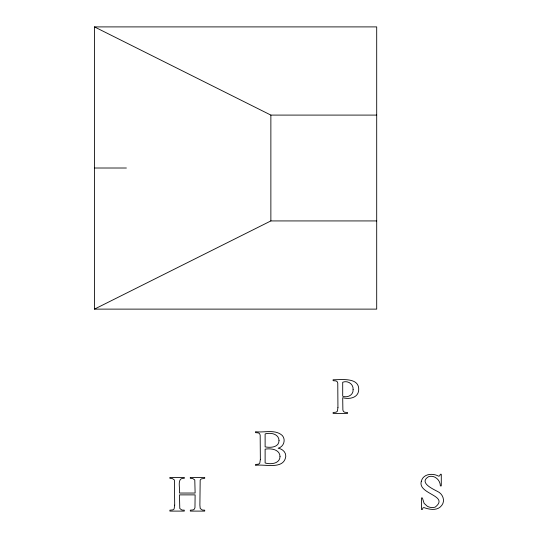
<?xml version="1.0" encoding="UTF-8"?>
<svg xmlns="http://www.w3.org/2000/svg" width="538" height="538" viewBox="0 0 538 538"><rect width="100%" height="100%" fill="white"/><g stroke="black" fill="none" stroke-linecap="round" stroke-linejoin="round"><path stroke-width="0.81" d="M94.48 309.121L376.701 309.121L376.701 26.9L94.48 26.9L94.48 309.121L270.87 220.93L376.701 220.93M94.48 26.9L270.87 115.092L376.701 115.092M94.48 168.011L126.396 168.011M270.87 115.092L270.87 220.93M337.938 407.474L337.44 411.126L336.216 412.169L333.116 412.518L333.116 413.44L347.555 413.44L347.555 412.518L344.589 412.243L343.405 411.422L342.881 410.05L342.706 397.663C348.584 399.445 357.373 398.268 358.611 391.032C360.426 376.842 341.395 379.875 333.116 379.747L333.116 380.669L336.062 380.944L337.265 381.765L337.77 383.137L337.938 407.474M174.702 505.135L174.104 508.961L172.873 509.876L169.88 510.179L169.88 511.1L184.312 511.1L184.312 510.179L181.931 510.031L179.793 508.518L179.47 494.879L195.119 494.879L194.964 507.61L194.5 508.961L193.276 509.876L190.304 510.179L190.304 511.1L204.709 511.1L204.709 510.179L202.349 510.031L200.217 508.518L199.887 505.135L200.176 480.104L201.259 478.901L204.709 478.329L204.709 477.414L190.304 477.414L190.304 478.329L192.658 478.477L194.796 479.997L195.119 493.037L179.47 493.037C180.445 488.78 176.296 477.347 184.312 478.329L184.312 477.414L169.88 477.414L169.88 478.329L172.241 478.477L174.379 479.997L174.702 505.135M260.352 459.439L259.78 463.144L258.563 464.146L255.483 464.482L255.483 465.404C264.198 463.635 284.091 470.414 285.792 456.184C285.94 451.907 282.094 448.813 278.139 448.215C283.694 446.95 286.149 439.734 282.262 435.477C275.106 428.961 264.03 432.915 255.483 431.718L255.483 432.633L258.428 432.908L259.632 433.729L260.17 435.128L260.352 459.439M421.308 481.375C417.488 494.2 449.929 495.518 435.168 507.139A10.357 10.357 0 0 1 427.461 506.352L424.119 503.36L422.377 497.932L421.456 497.932L421.456 509.486L422.377 509.486L422.915 507.946L423.897 507.569C429.701 509.647 437.663 511.1 441.853 505.263C445.491 500.535 442.639 493.628 437.455 491.423C432.572 488.8 418.517 482.505 428.685 476.634C434.57 474.765 440.313 480.03 440.366 485.908L441.281 485.908L441.281 474.254L440.366 474.254L439.707 475.807L438.652 476.191C432.74 472.882 423.076 473.675 421.308 481.375M280.029 456.607C279.773 463.89 270.5 464.603 265.12 462.969L265.12 449.156C270.829 448.201 279.807 449.217 280.029 456.607M279.034 440.508C278.966 447.616 270.325 447.872 265.12 446.87L265.12 433.924C270.352 432.31 278.825 433.742 279.034 440.508M353.116 389.566C353.527 395.121 347.44 398.08 342.706 396.244L342.706 382.236C347.75 380.171 353.56 384.038 353.116 389.566"/></g></svg>
